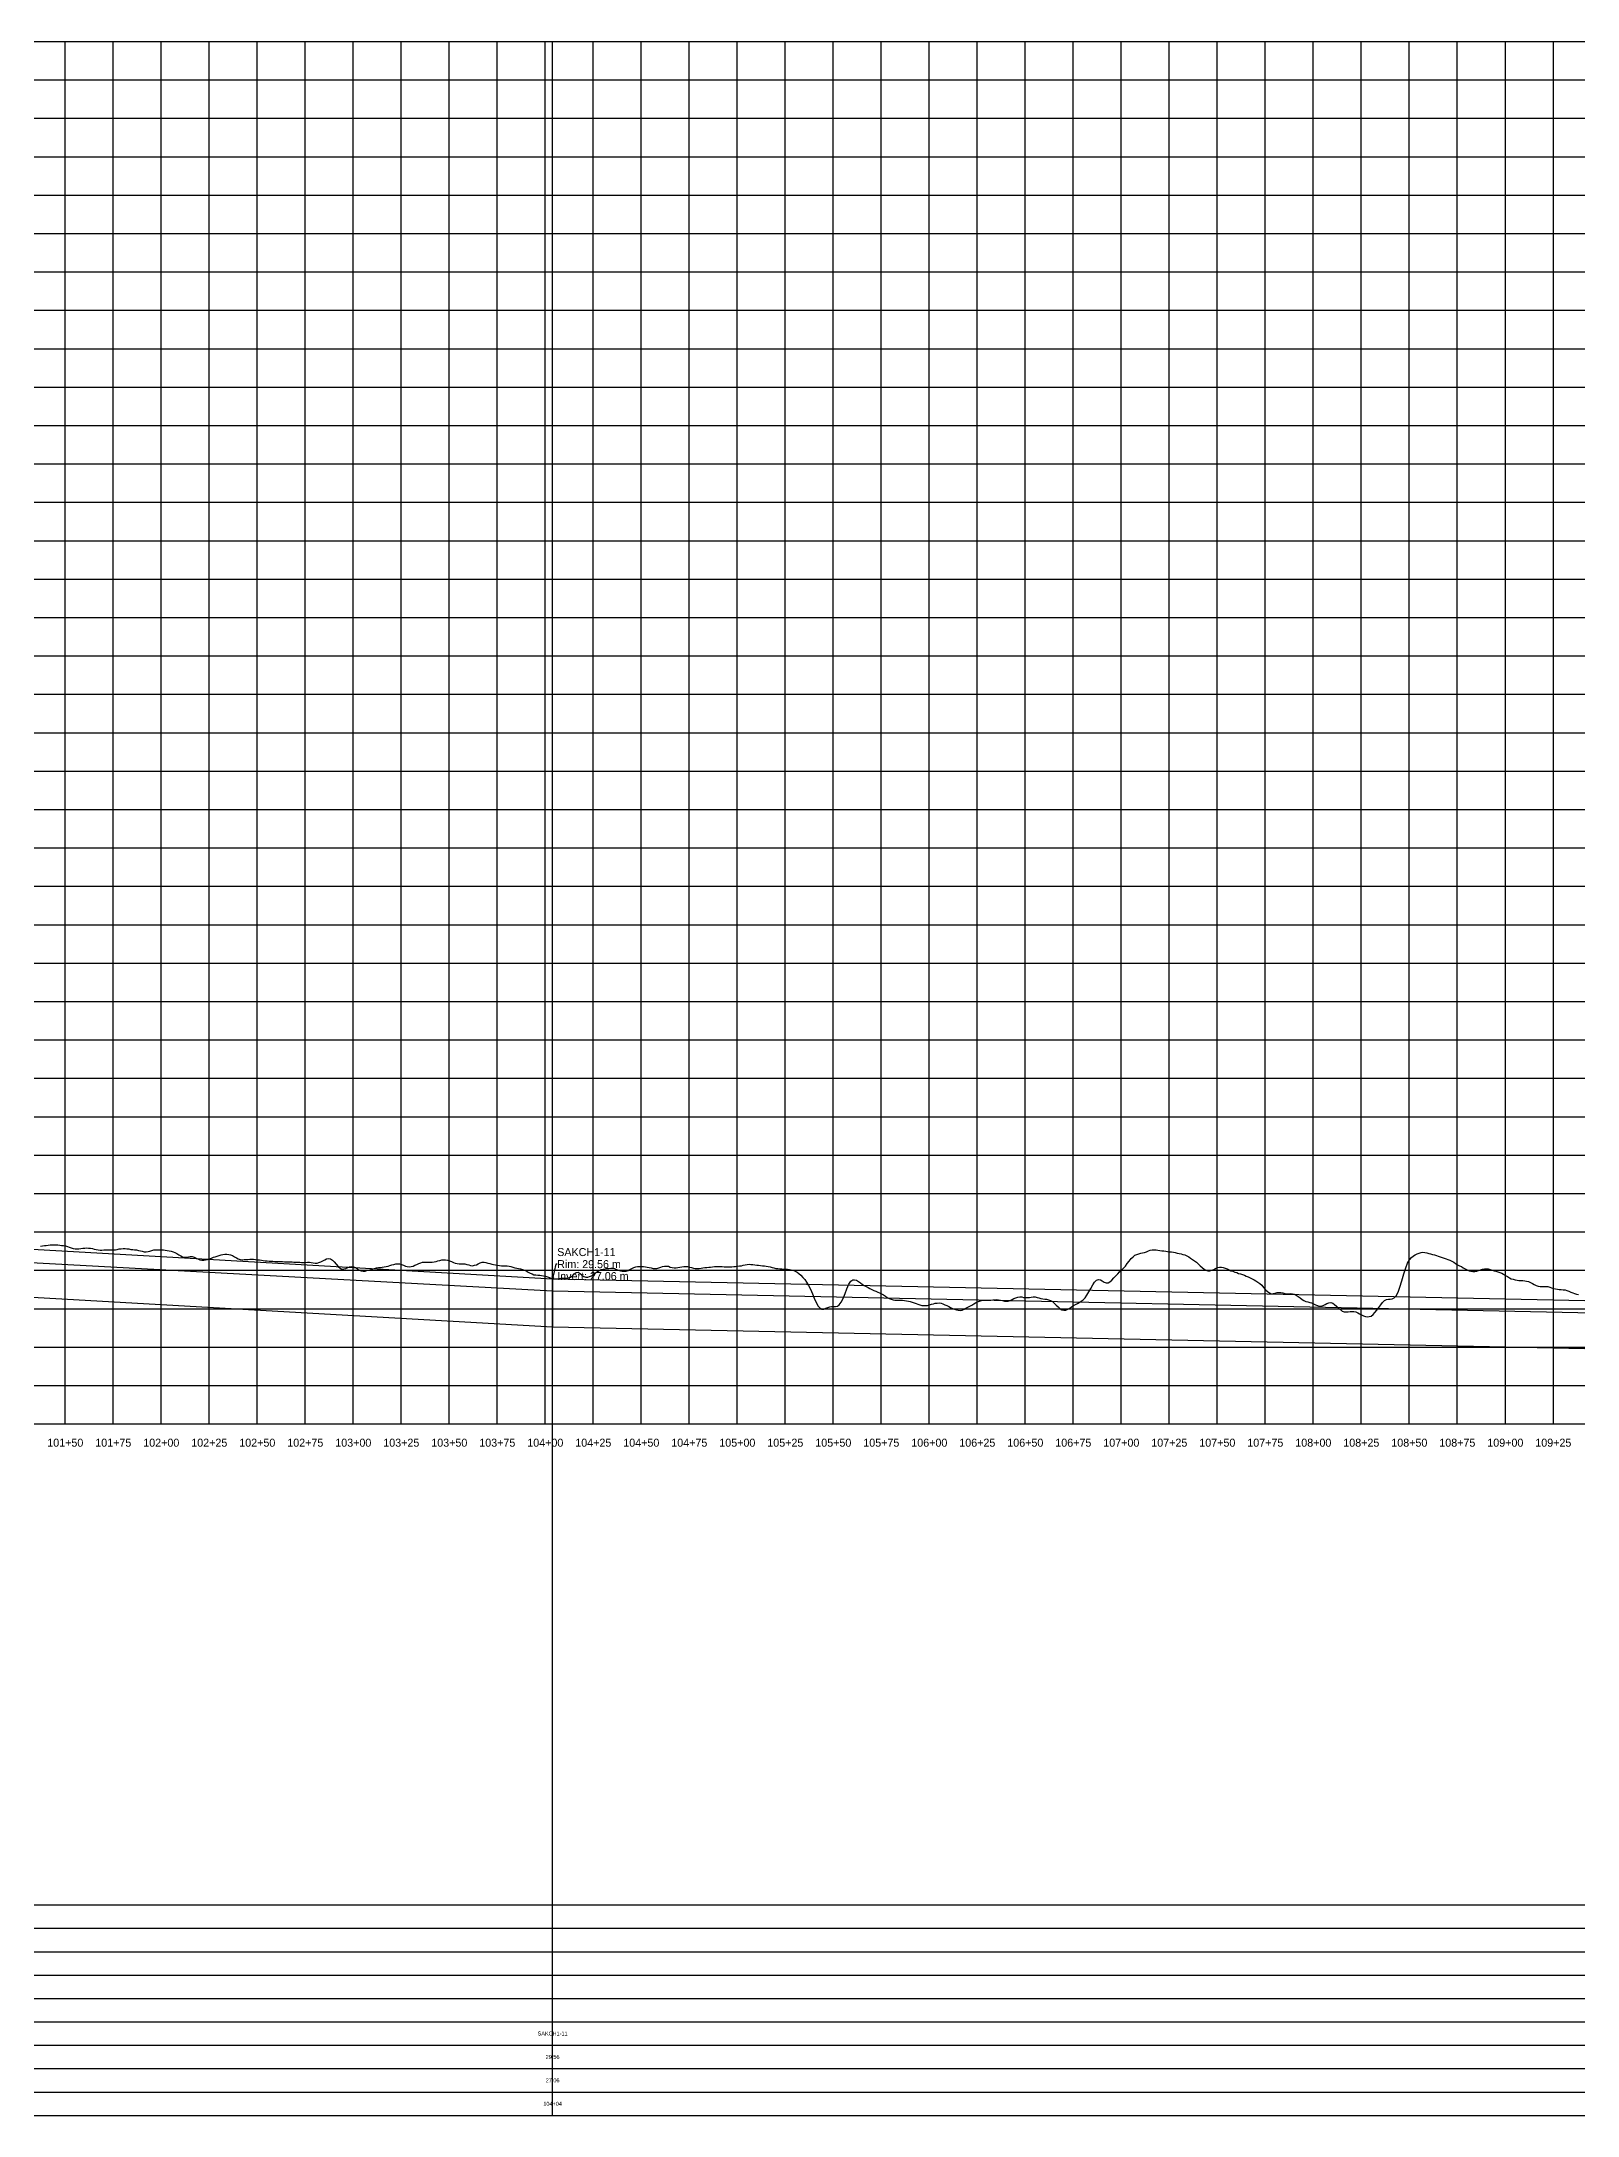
# Model space of a CAD drawing. Extents: x -64 to 12506, y -140 to 942.
# Drawn here: x 10138 to 10938, y -140 to 940 of the extents above; entities that cross this region are included whole.
import ezdxf
from ezdxf.enums import TextEntityAlignment as Align

# ---------------------------------------------------------------- set-up
doc = ezdxf.new("R2010")
doc.units = 0
for name, color, linetype in [('Annotation', 7, 'Continuous'), ('Annotation_Table', 254, 'Continuous'), ('Crown', 7, 'Continuous'), ('Grid', 254, 'Continuous'), ('Grid_Text', 7, 'Continuous'), ('Ground_Elevation', 3, 'Continuous'), ('Hydraulic_Grade', 5, 'Continuous'), ('Invert', 7, 'Continuous'), ('Structure', 7, 'Continuous')]:
    doc.layers.add(name, color=color, linetype=linetype)

msp = doc.modelspace()

# ---------------------------------------------------------------- linework, layer by layer
at = {"layer": 'Annotation', "color": 0}
msp.add_lwpolyline([(10406.2, 303.2), (10405.5, 303.2), (10403.8, 295.6)], dxfattribs=at)
msp.add_lwpolyline([(10403.8, 295.6), (10403.6, 296.6), (10404.3, 296.4)], close=True, dxfattribs=at)
at = {"layer": 'Annotation_Table', "color": 254}
for points in [[(10403.8, -140.2), (10403.8, 940)], [(-25, -30.5), (12475, -30.5)], [(-25, -42.7), (12475, -42.7)], [(-25, -54.9), (12475, -54.9)], [(-25, -67.1), (12475, -67.1)], [(-25, -79.2), (12475, -79.2)], [(-25, -91.4), (12475, -91.4)], [(-25, -103.6), (12475, -103.6)], [(-25, -115.8), (12475, -115.8)], [(-25, -128), (12475, -128)], [(-25, -140.2), (12475, -140.2)]]:
    msp.add_lwpolyline(points, dxfattribs=at)
at = {"layer": 'Crown', "color": 0}
for points in [[(9317.1, 357.5), (10403.8, 295.6)], [(10403.8, 295.6), (10403.8, 295.6)], [(10403.8, 295.6), (11652.7, 269.4)]]:
    msp.add_lwpolyline(points, dxfattribs=at)
at = {"layer": 'Grid', "color": 254}
for points in [[(-25, 940), (12475, 940)], [(10150, 220), (10150, 940)], [(10175, 220), (10175, 940)], [(10200, 220), (10200, 940)], [(10225, 220), (10225, 940)], [(10250, 220), (10250, 940)], [(10275, 220), (10275, 940)], [(10300, 220), (10300, 940)], [(10325, 220), (10325, 940)], [(10350, 220), (10350, 940)], [(10375, 220), (10375, 940)], [(10400, 220), (10400, 940)], [(10425, 220), (10425, 940)], [(10450, 220), (10450, 940)], [(10475, 220), (10475, 940)], [(10500, 220), (10500, 940)], [(10525, 220), (10525, 940)], [(10550, 220), (10550, 940)], [(10575, 220), (10575, 940)], [(10600, 220), (10600, 940)], [(10625, 220), (10625, 940)], [(10650, 220), (10650, 940)], [(10675, 220), (10675, 940)], [(10700, 220), (10700, 940)], [(10725, 220), (10725, 940)], [(10750, 220), (10750, 940)], [(10775, 220), (10775, 940)], [(10800, 220), (10800, 940)], [(10825, 220), (10825, 940)], [(10850, 220), (10850, 940)], [(10875, 220), (10875, 940)], [(10900, 220), (10900, 940)], [(10925, 220), (10925, 940)], [(-25, 920), (12475, 920)], [(-25, 900), (12475, 900)], [(-25, 880), (12475, 880)], [(-25, 860), (12475, 860)], [(-25, 840), (12475, 840)], [(-25, 820), (12475, 820)], [(-25, 800), (12475, 800)], [(-25, 780), (12475, 780)], [(-25, 760), (12475, 760)], [(-25, 740), (12475, 740)], [(-25, 720), (12475, 720)], [(-25, 700), (12475, 700)], [(-25, 680), (12475, 680)], [(-25, 660), (12475, 660)], [(-25, 640), (12475, 640)], [(-25, 620), (12475, 620)], [(-25, 600), (12475, 600)], [(-25, 580), (12475, 580)], [(-25, 560), (12475, 560)], [(-25, 540), (12475, 540)], [(-25, 520), (12475, 520)], [(-25, 500), (12475, 500)], [(-25, 480), (12475, 480)], [(-25, 460), (12475, 460)], [(-25, 440), (12475, 440)], [(-25, 420), (12475, 420)], [(-25, 400), (12475, 400)], [(-25, 380), (12475, 380)], [(-25, 360), (12475, 360)], [(-25, 340), (12475, 340)], [(-25, 320), (12475, 320)], [(-25, 300), (12475, 300)], [(-25, 280), (12475, 280)], [(-25, 260), (12475, 260)], [(-25, 240), (12475, 240)], [(-25, 220), (12475, 220)]]:
    msp.add_lwpolyline(points, dxfattribs=at)
at = {"layer": 'Ground_Elevation', "color": 3}
msp.add_lwpolyline([(10137.1, 312.6), (10138.1, 312.8), (10139.1, 312.9), (10140.1, 313), (10141.1, 313.1), (10142.1, 313.2), (10143.1, 313.3), (10144.1, 313.3), (10145.1, 313.3), (10146.1, 313.2), (10147.1, 313.1), (10148.1, 313), (10149.1, 312.9), (10150.1, 312.7), (10151.1, 312.4), (10152.1, 312.1), (10153.1, 311.7), (10154.1, 311.4), (10155.1, 311.2), (10156.1, 311.1), (10157.1, 311.2), (10158.1, 311.3), (10159.1, 311.5), (10160.1, 311.6), (10161.1, 311.7), (10162.1, 311.6), (10163.1, 311.5), (10164.1, 311.3), (10165.1, 311), (10166.1, 310.8), (10167.1, 310.6), (10168.1, 310.5), (10169.1, 310.5), (10170.1, 310.6), (10171.1, 310.6), (10172.1, 310.6), (10173.1, 310.6), (10174.1, 310.6), (10175.1, 310.6), (10176.1, 310.6), (10177.1, 310.9), (10178.1, 311.1), (10179.1, 311.2), (10180.1, 311.3), (10181.1, 311.3), (10182.1, 311.2), (10183.1, 311.1), (10184.1, 310.9), (10185.1, 310.8), (10186.1, 310.7), (10187.1, 310.6), (10188.1, 310.4), (10189.1, 310.1), (10190.1, 309.9), (10191.1, 309.7), (10192.1, 309.7), (10193.1, 309.8), (10194.1, 310), (10195.1, 310.3), (10196.1, 310.6), (10197.1, 310.7), (10198.1, 310.7), (10199.1, 310.7), (10200.1, 310.7), (10201.1, 310.6), (10202.1, 310.5), (10203.1, 310.4), (10204.1, 310.2), (10205.1, 309.9), (10206.1, 309.6), (10207.1, 309.2), (10208.1, 308.7), (10209.1, 308.1), (10210.1, 307.5), (10211.1, 307.1), (10212.1, 306.9), (10213.1, 306.9), (10214.1, 307.1), (10215.1, 307.2), (10216.1, 307.2), (10217.1, 306.9), (10218.1, 306.4), (10219.1, 305.9), (10220.1, 305.5), (10221.1, 305.3), (10222.1, 305.2), (10223.1, 305.4), (10224.1, 305.6), (10225.1, 306), (10226.1, 306.4), (10227.1, 306.8), (10228.1, 307.1), (10229.1, 307.4), (10230.1, 307.7), (10231.1, 308), (10232.1, 308.2), (10233.1, 308.4), (10234.1, 308.4), (10235.1, 308.3), (10236.1, 308.1), (10237.1, 307.7), (10238.1, 307.1), (10239.1, 306.5), (10240.1, 306), (10241.1, 305.7), (10242.1, 305.5), (10243.1, 305.6), (10244.1, 305.6), (10245.1, 305.7), (10246.1, 305.8), (10247.1, 305.8), (10248.1, 305.8), (10249.1, 305.7), (10250.1, 305.5), (10251.1, 305.4), (10252.1, 305.2), (10253.1, 305.1), (10254.1, 304.9), (10255.1, 304.9), (10256.1, 304.8), (10257.1, 304.7), (10258.1, 304.7), (10259.1, 304.6), (10260.1, 304.6), (10261.1, 304.6), (10262.1, 304.5), (10263.1, 304.5), (10264.1, 304.4), (10265.1, 304.4), (10266.1, 304.4), (10267.1, 304.4), (10268.1, 304.4), (10269.1, 304.3), (10270.1, 304.3), (10271.1, 304.3), (10272.1, 304.3), (10273.1, 304.1), (10274.1, 304.1), (10275.1, 304.1), (10276.1, 304.2), (10277.1, 304.3), (10278.1, 304.1), (10279.1, 303.9), (10280.1, 303.8), (10281.1, 303.8), (10282.1, 304), (10283.1, 304.4), (10284.1, 304.9), (10285.1, 305.5), (10286.1, 305.9), (10287.1, 306.1), (10288.1, 305.9), (10289.1, 305.3), (10290.1, 304.4), (10291.1, 303.2), (10292.1, 302), (10293.1, 301.1), (10294.1, 300.6), (10295.1, 300.7), (10296.1, 301), (10297.1, 301.5), (10298.1, 301.8), (10299.1, 302), (10300.1, 301.8), (10301.1, 301.4), (10302.1, 300.8), (10303.1, 300.1), (10304.1, 299.7), (10305.1, 299.5), (10306.1, 299.6), (10307.1, 299.9), (10308.1, 300.1), (10309.1, 300.4), (10310.1, 300.7), (10311.1, 300.9), (10312.1, 301.2), (10313.1, 301.4), (10314.1, 301.5), (10315.1, 301.7), (10316.1, 301.8), (10317.1, 301.9), (10318.1, 302.2), (10319.1, 302.5), (10320.1, 302.9), (10321.1, 303.1), (10322.1, 303.3), (10323.1, 303.4), (10324.1, 303.3), (10325.1, 303), (10326.1, 302.6), (10327.1, 302.2), (10328.1, 302), (10329.1, 301.8), (10330.1, 301.9), (10331.1, 302.2), (10332.1, 302.6), (10333.1, 303.1), (10334.1, 303.5), (10335.1, 303.9), (10336.1, 304.2), (10337.1, 304.3), (10338.1, 304.3), (10339.1, 304.3), (10340.1, 304.3), (10341.1, 304.3), (10342.1, 304.4), (10343.1, 304.6), (10344.1, 304.9), (10345.1, 305.1), (10346.1, 305.4), (10347.1, 305.5), (10348.1, 305.5), (10349.1, 305.3), (10350.1, 305), (10351.1, 304.5), (10352.1, 304), (10353.1, 303.7), (10354.1, 303.5), (10355.1, 303.4), (10356.1, 303.4), (10357.1, 303.4), (10358.1, 303.3), (10359.1, 303.1), (10360.1, 302.8), (10361.1, 302.5), (10362.1, 302.4), (10363.1, 302.6), (10364.1, 302.9), (10365.1, 303.4), (10366.1, 303.9), (10367.1, 304.2), (10368.1, 304.3), (10369.1, 304.1), (10370.1, 303.8), (10371.1, 303.5), (10372.1, 303.2), (10373.1, 303), (10374.1, 302.8), (10375.1, 302.6), (10376.1, 302.5), (10377.1, 302.4), (10378.1, 302.3), (10379.1, 302.3), (10380.1, 302.3), (10381.1, 302.2), (10382.1, 301.9), (10383.1, 301.6), (10384.1, 301.3), (10385.1, 301.1), (10386.1, 300.9), (10387.1, 300.7), (10388.1, 300.5), (10389.1, 300.1), (10390.1, 299.7), (10391.1, 299.1), (10392.1, 298.5), (10393.1, 298.1), (10394.1, 297.7), (10395.1, 297.6), (10396.1, 297.5), (10397.1, 297.4), (10398.1, 297.3), (10399.1, 297.2), (10400.1, 297), (10401.1, 296.6), (10402.1, 296.2), (10403.1, 295.8), (10404.1, 295.6), (10405.1, 295.5), (10406.1, 295.6), (10407.1, 295.8), (10408.1, 295.9), (10409.1, 296), (10410.1, 295.9), (10411.1, 295.9), (10412.1, 296), (10413.1, 296.4), (10414.1, 297.1), (10415.1, 298.2), (10416.1, 298.9), (10417.1, 299), (10418.1, 298.4), (10419.1, 297.5), (10420.1, 296.8), (10421.1, 296.4), (10422.1, 296.5), (10423.1, 296.7), (10424.1, 297.2), (10425.1, 297.9), (10426.1, 298.7), (10427.1, 299.3), (10428.1, 299.9), (10429.1, 300.4), (10430.1, 300.6), (10431.1, 300.8), (10432.1, 300.9), (10433.1, 301), (10434.1, 301.1), (10435.1, 301.1), (10436.1, 300.9), (10437.1, 300.5), (10438.1, 300.1), (10439.1, 299.8), (10440.1, 299.6), (10441.1, 299.5), (10442.1, 299.6), (10443.1, 299.9), (10444.1, 300.4), (10445.1, 300.9), (10446.1, 301.4), (10447.1, 301.8), (10448.1, 302), (10449.1, 302), (10450.1, 302), (10451.1, 301.9), (10452.1, 301.8), (10453.1, 301.6), (10454.1, 301.4), (10455.1, 301.2), (10456.1, 301), (10457.1, 300.9), (10458.1, 301), (10459.1, 301.3), (10460.1, 301.6), (10461.1, 302), (10462.1, 302.2), (10463.1, 302.2), (10464.1, 302.1), (10465.1, 301.7), (10466.1, 301.4), (10467.1, 301.3), (10468.1, 301.3), (10469.1, 301.5), (10470.1, 301.6), (10471.1, 301.8), (10472.1, 302), (10473.1, 302), (10474.1, 301.9), (10475.1, 301.6), (10476.1, 301.4), (10477.1, 301.1), (10478.1, 301), (10479.1, 301), (10480.1, 301), (10481.1, 301.1), (10482.1, 301.2), (10483.1, 301.4), (10484.1, 301.5), (10485.1, 301.6), (10486.1, 301.7), (10487.1, 301.8), (10488.1, 301.9), (10489.1, 302), (10490.1, 302), (10491.1, 301.9), (10492.1, 301.9), (10493.1, 301.8), (10494.1, 301.8), (10495.1, 301.8), (10496.1, 301.8), (10497.1, 301.8), (10498.1, 301.9), (10499.1, 302), (10500.1, 302.1), (10501.1, 302.3), (10502.1, 302.4), (10503.1, 302.7), (10504.1, 302.9), (10505.1, 303.1), (10506.1, 303.2), (10507.1, 303.1), (10508.1, 303), (10509.1, 302.8), (10510.1, 302.7), (10511.1, 302.6), (10512.1, 302.5), (10513.1, 302.4), (10514.1, 302.3), (10515.1, 302.2), (10516.1, 302), (10517.1, 301.8), (10518.1, 301.5), (10519.1, 301.2), (10520.1, 301), (10521.1, 300.9), (10522.1, 300.8), (10523.1, 300.7), (10524.1, 300.6), (10525.1, 300.6), (10526.1, 300.6), (10527.1, 300.4), (10528.1, 300.2), (10529.1, 300), (10530.1, 299.6), (10531.1, 299), (10532.1, 298.3), (10533.1, 297.4), (10534.1, 296.3), (10535.1, 295.2), (10536.1, 293.8), (10537.1, 292.1), (10538.1, 290.1), (10539.1, 287.8), (10540.1, 285.5), (10541.1, 283.2), (10542.1, 281.4), (10543.1, 280.2), (10544.1, 279.7), (10545.1, 279.8), (10546.1, 280.2), (10547.1, 280.6), (10548.1, 280.9), (10549.1, 281.1), (10550.1, 281.1), (10551.1, 281.1), (10552.1, 281.3), (10553.1, 282), (10554.1, 283.4), (10555.1, 285.4), (10556.1, 287.9), (10557.1, 290.4), (10558.1, 292.7), (10559.1, 294.3), (10560.1, 295.1), (10561.1, 295.1), (10562.1, 294.8), (10563.1, 294.2), (10564.1, 293.5), (10565.1, 292.8), (10566.1, 292.1), (10567.1, 291.5), (10568.1, 291), (10569.1, 290.5), (10570.1, 290), (10571.1, 289.5), (10572.1, 289.1), (10573.1, 288.7), (10574.1, 288.3), (10575.1, 287.8), (10576.1, 287.2), (10577.1, 286.5), (10578.1, 285.8), (10579.1, 285.3), (10580.1, 284.9), (10581.1, 284.6), (10582.1, 284.5), (10583.1, 284.4), (10584.1, 284.5), (10585.1, 284.5), (10586.1, 284.4), (10587.1, 284.3), (10588.1, 284.1), (10589.1, 283.9), (10590.1, 283.7), (10591.1, 283.4), (10592.1, 283.1), (10593.1, 282.7), (10594.1, 282.3), (10595.1, 282), (10596.1, 281.7), (10597.1, 281.6), (10598.1, 281.6), (10599.1, 281.7), (10600.1, 282), (10601.1, 282.3), (10602.1, 282.6), (10603.1, 282.8), (10604.1, 282.9), (10605.1, 283), (10606.1, 282.8), (10607.1, 282.5), (10608.1, 282), (10609.1, 281.6), (10610.1, 281.1), (10611.1, 280.6), (10612.1, 280.1), (10613.1, 279.7), (10614.1, 279.4), (10615.1, 279.2), (10616.1, 279.1), (10617.1, 279.3), (10618.1, 279.7), (10619.1, 280.2), (10620.1, 280.8), (10621.1, 281.4), (10622.1, 281.9), (10623.1, 282.5), (10624.1, 283), (10625.1, 283.5), (10626.1, 283.9), (10627.1, 284.2), (10628.1, 284.4), (10629.1, 284.5), (10630.1, 284.5), (10631.1, 284.5), (10632.1, 284.5), (10633.1, 284.6), (10634.1, 284.7), (10635.1, 284.8), (10636.1, 284.7), (10637.1, 284.5), (10638.1, 284.2), (10639.1, 284), (10640.1, 283.9), (10641.1, 283.9), (10642.1, 284.3), (10643.1, 284.8), (10644.1, 285.3), (10645.1, 285.7), (10646.1, 286), (10647.1, 286.1), (10648.1, 286.1), (10649.1, 285.9), (10650.1, 285.8), (10651.1, 285.8), (10652.1, 285.9), (10653.1, 286), (10654.1, 286.1), (10655.1, 286.1), (10656.1, 285.9), (10657.1, 285.7), (10658.1, 285.4), (10659.1, 285.2), (10660.1, 285), (10661.1, 284.9), (10662.1, 284.6), (10663.1, 284.2), (10664.1, 283.7), (10665.1, 282.9), (10666.1, 281.9), (10667.1, 280.9), (10668.1, 280), (10669.1, 279.4), (10670.1, 279.2), (10671.1, 279.3), (10672.1, 279.8), (10673.1, 280.3), (10674.1, 280.9), (10675.1, 281.6), (10676.1, 282.2), (10677.1, 282.7), (10678.1, 283.2), (10679.1, 283.9), (10680.1, 284.6), (10681.1, 285.7), (10682.1, 287.1), (10683.1, 288.8), (10684.1, 290.6), (10685.1, 292.5), (10686.1, 293.9), (10687.1, 294.8), (10688.1, 295.2), (10689.1, 295.1), (10690.1, 294.6), (10691.1, 293.9), (10692.1, 293.5), (10693.1, 293.5), (10694.1, 294), (10695.1, 294.9), (10696.1, 296), (10697.1, 297.1), (10698.1, 298.2), (10699.1, 299.2), (10700.1, 300.1), (10701.1, 301.1), (10702.1, 302.1), (10703.1, 303.5), (10704.1, 304.8), (10705.1, 306.1), (10706.1, 307), (10707.1, 307.8), (10708.1, 308.3), (10709.1, 308.6), (10710.1, 308.9), (10711.1, 309.1), (10712.1, 309.3), (10713.1, 309.7), (10714.1, 310.1), (10715.1, 310.5), (10716.1, 310.7), (10717.1, 310.7), (10718.1, 310.6), (10719.1, 310.5), (10720.1, 310.4), (10721.1, 310.2), (10722.1, 310.1), (10723.1, 309.9), (10724.1, 309.8), (10725.1, 309.7), (10726.1, 309.6), (10727.1, 309.4), (10728.1, 309.2), (10729.1, 309), (10730.1, 308.7), (10731.1, 308.5), (10732.1, 308.3), (10733.1, 308), (10734.1, 307.5), (10735.1, 307), (10736.1, 306.4), (10737.1, 305.7), (10738.1, 305), (10739.1, 304.2), (10740.1, 303.3), (10741.1, 302.3), (10742.1, 301.4), (10743.1, 300.6), (10744.1, 300), (10745.1, 299.7), (10746.1, 299.8), (10747.1, 300.1), (10748.1, 300.5), (10749.1, 301), (10750.1, 301.5), (10751.1, 301.7), (10752.1, 301.7), (10753.1, 301.5), (10754.1, 301.1), (10755.1, 300.7), (10756.1, 300.2), (10757.1, 299.8), (10758.1, 299.5), (10759.1, 299.1), (10760.1, 298.8), (10761.1, 298.4), (10762.1, 298.1), (10763.1, 297.8), (10764.1, 297.4), (10765.1, 297), (10766.1, 296.6), (10767.1, 296.1), (10768.1, 295.6), (10769.1, 295.1), (10770.1, 294.5), (10771.1, 293.9), (10772.1, 293.1), (10773.1, 292.2), (10774.1, 291.1), (10775.1, 289.9), (10776.1, 288.9), (10777.1, 288.2), (10778.1, 287.8), (10779.1, 287.9), (10780.1, 288.1), (10781.1, 288.4), (10782.1, 288.5), (10783.1, 288.5), (10784.1, 288.3), (10785.1, 288), (10786.1, 287.8), (10787.1, 287.8), (10788.1, 287.9), (10789.1, 287.8), (10790.1, 287.6), (10791.1, 287), (10792.1, 286.4), (10793.1, 285.6), (10794.1, 284.8), (10795.1, 284.2), (10796.1, 283.8), (10797.1, 283.6), (10798.1, 283.3), (10799.1, 283), (10800.1, 282.5), (10801.1, 282), (10802.1, 281.6), (10803.1, 281.3), (10804.1, 281.3), (10805.1, 281.6), (10806.1, 282.2), (10807.1, 282.7), (10808.1, 283.1), (10809.1, 283.2), (10810.1, 282.9), (10811.1, 282.2), (10812.1, 281.3), (10813.1, 280.3), (10814.1, 279.5), (10815.1, 278.8), (10816.1, 278.4), (10817.1, 278.3), (10818.1, 278.3), (10819.1, 278.5), (10820.1, 278.6), (10821.1, 278.6), (10822.1, 278.3), (10823.1, 277.9), (10824.1, 277.4), (10825.1, 276.8), (10826.1, 276.3), (10827.1, 276), (10828.1, 275.8), (10829.1, 275.9), (10830.1, 276.2), (10831.1, 276.9), (10832.1, 278), (10833.1, 279.2), (10834.1, 280.6), (10835.1, 282), (10836.1, 283.2), (10837.1, 284.2), (10838.1, 284.8), (10839.1, 285), (10840.1, 285), (10841.1, 285.1), (10842.1, 285.7), (10843.1, 286.7), (10844.1, 288.6), (10845.1, 291.3), (10846.1, 294.5), (10847.1, 298.1), (10848.1, 301.3), (10849.1, 303.8), (10850.1, 305.5), (10851.1, 306.7), (10852.1, 307.5), (10853.1, 308), (10854.1, 308.5), (10855.1, 308.9), (10856.1, 309.2), (10857.1, 309.4), (10858.1, 309.3), (10859.1, 309.1), (10860.1, 308.8), (10861.1, 308.6), (10862.1, 308.3), (10863.1, 308), (10864.1, 307.7), (10865.1, 307.4), (10866.1, 307.1), (10867.1, 306.7), (10868.1, 306.3), (10869.1, 306), (10870.1, 305.6), (10871.1, 305.3), (10872.1, 304.8), (10873.1, 304.2), (10874.1, 303.6), (10875.1, 302.9), (10876.1, 302.4), (10877.1, 301.9), (10878.1, 301.3), (10879.1, 300.7), (10880.1, 300.2), (10881.1, 299.8), (10882.1, 299.5), (10883.1, 299.4), (10884.1, 299.4), (10885.1, 299.6), (10886.1, 299.9), (10887.1, 300.3), (10888.1, 300.6), (10889.1, 300.7), (10890.1, 300.8), (10891.1, 300.7), (10892.1, 300.5), (10893.1, 300.1), (10894.1, 299.8), (10895.1, 299.5), (10896.1, 299.2), (10897.1, 298.9), (10898.1, 298.5), (10899.1, 298), (10900.1, 297.3), (10901.1, 296.7), (10902.1, 296.1), (10903.1, 295.6), (10904.1, 295.3), (10905.1, 295), (10906.1, 294.8), (10907.1, 294.7), (10908.1, 294.7), (10909.1, 294.7), (10910.1, 294.6), (10911.1, 294.4), (10912.1, 294.1), (10913.1, 293.7), (10914.1, 293.1), (10915.1, 292.6), (10916.1, 292.1), (10917.1, 291.7), (10918.1, 291.5), (10919.1, 291.5), (10920.1, 291.6), (10921.1, 291.6), (10922.1, 291.6), (10923.1, 291.3), (10924.1, 290.9), (10925.1, 290.6), (10926.1, 290.3), (10927.1, 290.1), (10928.1, 290), (10929.1, 290), (10930.1, 289.9), (10931.1, 289.8), (10932.1, 289.5), (10933.1, 289.2), (10934.1, 288.7), (10935.1, 288.3), (10936.1, 287.9), (10937.1, 287.6), (10938.1, 287.4)], dxfattribs=at)
at = {"layer": 'Hydraulic_Grade', "color": 5}
for points in [[(9317.1, 348.3), (10403.8, 289.3)], [(10403.8, 289.3), (10403.8, 289.3)], [(10403.8, 289.3), (11652.7, 262.9)]]:
    msp.add_lwpolyline(points, dxfattribs=at)
at = {"layer": 'Invert', "color": 0}
for points in [[(9317.1, 332.5), (10403.8, 270.6)], [(10403.8, 270.6), (10403.8, 270.6)], [(10403.8, 270.6), (11652.7, 244.4)]]:
    msp.add_lwpolyline(points, dxfattribs=at)
at = {"layer": 'Structure', "color": 0}
msp.add_lwpolyline([(10403.8, 295.6), (10403.8, 270.6)], dxfattribs=at)
msp.add_lwpolyline([(10403.8, 295.6), (10403.8, 270.6)], dxfattribs=at)

# ---------------------------------------------------------------- texts
at = {"layer": 'Annotation', "color": 0}
for s, height, p in [('SAKCH1-11', 4.17, (10406.2, 309.5)), ('Rim: 29.56 m', 4.167, (10406.2, 303.2)), ('Invert: 27.06 m', 4.167, (10406.2, 297))]:
    msp.add_text(s, height=height, dxfattribs=at).set_placement(p, align=Align.MIDDLE_LEFT)
at = {"layer": 'Annotation_Table', "color": 0}
for s, p in [('SAKCH1-11', (10403.8, -97.5)), ('29.56', (10403.8, -109.7)), ('27.06', (10403.8, -121.9)), ('104+04', (10403.8, -134.1))]:
    msp.add_text(s, height=2.08, dxfattribs=at).set_placement(p, align=Align.MIDDLE_CENTER)
at = {"layer": 'Grid_Text', "color": 0}
for s, p in [('101+50', (10150, 212.3)), ('101+75', (10175, 212.3)), ('102+00', (10200, 212.3)), ('102+25', (10225, 212.3)), ('102+50', (10250, 212.3)), ('102+75', (10275, 212.3)), ('103+00', (10300, 212.3)), ('103+25', (10325, 212.3)), ('103+50', (10350, 212.3)), ('103+75', (10375, 212.3)), ('104+00', (10400, 212.3)), ('104+25', (10425, 212.3)), ('104+50', (10450, 212.3)), ('104+75', (10475, 212.3)), ('105+00', (10500, 212.3)), ('105+25', (10525, 212.3)), ('105+50', (10550, 212.3)), ('105+75', (10575, 212.3)), ('106+00', (10600, 212.3)), ('106+25', (10625, 212.3)), ('106+50', (10650, 212.3)), ('106+75', (10675, 212.3)), ('107+00', (10700, 212.3)), ('107+25', (10725, 212.3)), ('107+50', (10750, 212.3)), ('107+75', (10775, 212.3)), ('108+00', (10800, 212.3)), ('108+25', (10825, 212.3)), ('108+50', (10850, 212.3)), ('108+75', (10875, 212.3)), ('109+00', (10900, 212.3)), ('109+25', (10925, 212.3))]:
    msp.add_text(s, height=4.17, dxfattribs=at).set_placement(p, align=Align.TOP_CENTER)

doc.saveas('drawing.dxf')
